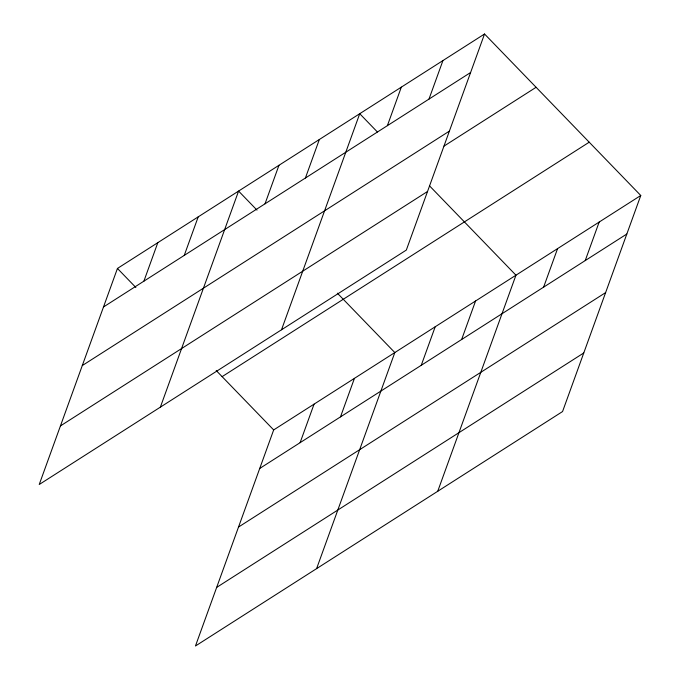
<?xml version="1.0" encoding="UTF-8"?>
<svg xmlns="http://www.w3.org/2000/svg" width="680" height="680" viewBox="0 0 680 680"><rect width="100%" height="100%" fill="white"/><g stroke="black" fill="none" stroke-linecap="round" stroke-linejoin="round"><path stroke-width="1.02" d="M484.542 34L117.444 268.447L39.227 484.508L406.325 250.07L484.542 34L640.773 195.492L562.556 411.553L195.457 646L273.675 429.93L640.773 195.492M143.88 281.18L157.819 242.658M184.255 255.391L198.203 216.869M160.369 407.142L238.587 191.08L256.998 210.112M265.022 203.813L278.962 165.291M305.397 178.024L319.345 139.502M281.512 329.774L359.728 113.713L377.4 131.98M387.387 125.664L401.327 87.142M300.109 442.671L314.058 404.141M428.986 99.093L442.935 60.571M340.493 416.882L354.433 378.352M316.6 568.633L394.817 352.563L337.356 293.173M421.251 365.304L435.2 326.774M461.635 339.515L475.575 300.985M437.741 491.266L515.958 275.196L429.726 186.065M543.617 287.155L557.566 248.625M585.225 260.584L599.165 222.054M103.496 306.969L470.594 72.522M82.288 365.559L449.387 131.112M444.04 146.089L536.095 87.295M60.435 425.926L427.533 191.48M222.113 376.644L589.22 142.196M259.726 468.46L626.824 234.013M238.519 527.051L605.616 292.604M216.665 587.409L583.763 352.962M117.444 268.447L135.856 287.478M216.214 370.541L273.675 429.93"/></g></svg>
